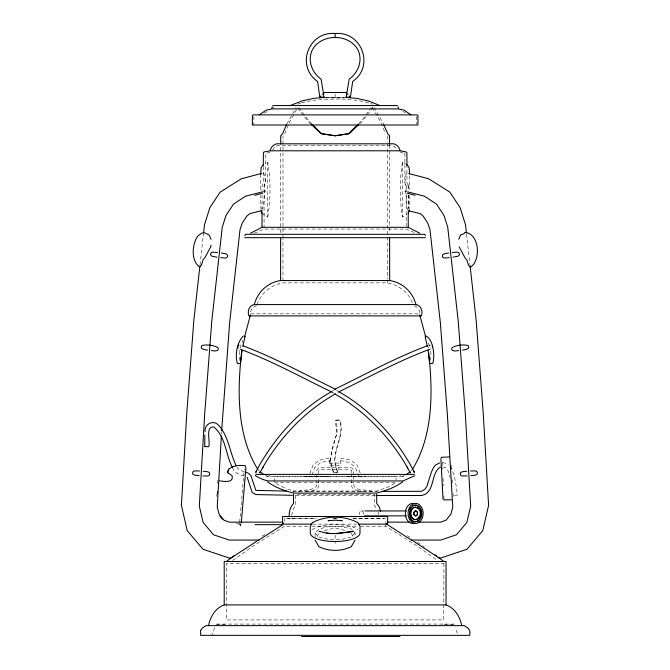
<?xml version="1.0" encoding="UTF-8"?>
<svg xmlns="http://www.w3.org/2000/svg" width="670" height="670" viewBox="0 0 670 670"><rect width="100%" height="100%" fill="white"/><g stroke="black" fill="none" stroke-linecap="round" stroke-linejoin="round"><path stroke-width="0.5" stroke-dasharray="3.35 2.51" d="M261.844 213.052L267.757 216.988L267.757 162.073L265.421 163.329M274.197 481.839L274.206 476.337L396.045 476.337L396.045 480.005M280.63 232.641L280.713 145.147M282.958 280.789L282.966 239.056M282.966 238.017L282.991 145.164M282.991 144.117L283 135.775M329.891 462.744L329.891 460.918L327.345 460.918L320.327 462.744L314.825 467.434L312.245 474.62M335.126 94.16L335.126 97.292L325.779 97.259M351.574 473.757L351.549 486.236L352.755 488.422L354.748 489.795L362.73 491.571M351.574 472.71L351.583 470.633L349.522 469.469L320.729 469.469L318.669 470.633L318.677 474.796M284.691 521.444L284.7 518.588L317.01 518.588M260.404 189.535L260.605 175.976M409.814 195.498L409.337 208.638M216.778 496.252L216.896 494.276M217.524 483.43L217.7 480.465M221.485 433.959L221.611 431.874M443.967 499.041L443.892 494.753M239.659 522.407L244.332 468.933M239.726 523.94L240.237 525.632L240.321 524.635M239.475 351.315L239.701 360.41M200.003 264.985L203.454 234.081M291.668 515.339L293.284 508.748L295.746 505.448L295.746 494.326L374.505 494.326L374.505 505.448L377.57 510.398M267.757 216.988C270.772 198.848 270.772 180.213 267.757 162.073M406.891 164.627L402.494 162.073C399.479 180.213 399.479 198.848 402.494 216.988L406.891 214.434M430.433 360.41L430.952 354.036L430.559 350.41A87.284 87.284 0 0 1 431.974 350.653M214.576 627.572L212.993 633.292L211.762 634.9M241.326 522.55L240.237 525.632M239.994 348.542L242.875 340.285M408.214 210.623C404.688 204.71 407.796 197.022 405.04 191.109L405.275 190.548C406.891 188.898 406.414 184.87 404.806 183.027L405.735 175.272L406.925 172.977M264.993 190.473L264.541 190.213L265.228 191.034L264.474 192.65L264.097 200.925L262.648 209.082M309.9 473.489L312.991 465.181L318.962 460.391L326.617 458.573L329.891 458.573L329.891 465.709L335.126 465.215L340.293 465.692L340.293 458.573L343.635 458.573L351.289 460.391L357.261 465.181L360.343 473.489M253.905 116.53L253.813 124.997M284.775 133.69L289.984 121.211L297.781 107.51M263.335 172.902L264.533 175.197L265.395 181.444L265.462 183.027L264.273 185.531L264.558 190.23M286.844 123.891L296.148 107.51M272.422 150.356L274.868 146.99L277.715 145.474L392.545 145.474L397.017 148.639M257.037 304.699C260.973 293.192 270.956 284.876 282.958 282.874L387.293 282.874C398.466 284.901 408.44 292.078 412.377 302.915M317.094 536.628L318.945 533.37M273.033 108.155L273.645 107.108M264.625 184.284L265.01 183.655M371.389 107.46L361.189 121.211L358.232 124.151M372.972 107.46L362.328 121.211L359.413 123.983M315.135 537.08L315.135 533.01L318.945 528.99L328.937 526.511L341.281 526.511L351.273 528.99L355.092 533.01L355.092 537.08M355.092 533.01L351.273 537.022L341.281 539.509L328.937 539.509L318.945 537.022L315.135 533.01M410.894 470.834L412.092 469.586M428.691 345.812L430.534 344.874M232.641 560.53L253.679 545.573L284.675 526.21L309.9 526.21M333.618 472.383L338.007 472.082C328.233 453.741 345.77 438.574 340.033 420.149C331.089 417.846 338.894 429.939 336.549 434.462C332.555 446.739 327.421 459.62 333.618 472.383L338.007 472.082M331.977 391.297L333.685 390.166M262.003 536.209L265.454 533.998M399.203 476.462L400.702 475.633M264.156 113.104L267.221 111.471M265.73 475.566L267.556 476.462L402.678 476.462L404.261 475.633M402.653 476.462L404.479 475.566M254.198 233.336L264.072 229.056L406.179 229.056L414.269 232.473M256.61 305.587C252.917 306.6 249.885 309.867 250.806 313.853M324.397 531.025C330.905 527.742 339.313 527.742 345.829 531.025M297.731 104.177L300.587 103.071M335.611 420.308L340.033 420.149M263.318 191.595L265.228 191.034M298.292 491.571C304.289 488.698 319.59 491.947 316.659 480.893M329.891 463.096L340.293 463.079M301.542 102.703L311.885 100.542M430.257 349.028L431.304 348.81M269.993 152.5L265.957 153.271L265.362 154.05L265.362 183.027L264.072 185.531L264.072 228.018M306.491 491.746C310.629 490.675 317.094 491.286 318.694 486.236L318.677 475.834M312.823 100.349C332.647 98.616 353.45 97.577 372.52 104.177M443.917 624.792L455.106 624.08L215.145 624.08L226.326 624.792M325.377 97.343L343.894 97.318M377.093 518.639L383.826 518.588M344.481 97.259L335.126 97.292L335.126 96.262M346.884 476.412L365.585 476.337M325.754 97.879L344.472 97.879M250.731 313.845L419.479 313.845C420.325 309.858 417.36 306.609 413.641 305.587M340.293 460.918L342.906 460.918L349.924 462.744L355.427 467.434L357.361 472.819M287.731 489.251L293.552 491.043L376.699 491.043L388.6 486.889L396.045 482.76L274.197 482.76L286.76 488.958M378.156 491.353L292.48 491.152M375.083 495.507L294.498 495.331M361.415 510.942L365.527 510.942M337.136 518.588L332.111 518.588L337.169 518.639M353.241 518.588L385.552 518.588L385.56 522.399M291.676 518.639L316.257 518.639M353.04 518.639L378.575 518.639M312.748 524.124L356.524 524.124M311.927 526.21L358.324 526.21M360.351 526.21L385.577 526.21L416.572 545.573L437.611 560.53M329.037 476.412L304.666 476.337L323.359 476.412M286.417 518.588L293.159 518.639M442.661 466.89C447.954 467.233 449.21 473.548 450.114 477.677M442.644 462.727L445.667 463.238L448.213 464.611M400.258 152.5L403.29 153.078M236.217 523.278L239.81 524.543M239.642 344.874L240.689 345.092M371.959 491.571C366.691 488.556 352.512 492.123 353.584 482.861M405.04 191.109L406.765 191.62M244.29 471.714L239.165 470.038L237.046 467.191M244.081 475.893C239.257 474.846 234.165 472.903 232.515 467.71M238.822 523.32L240.848 524.543M265.99 475.633L267.573 476.462M403.03 111.471L405.333 112.702M268.042 474.804L271.04 476.462M407.394 535.657L409.948 537.315M417.611 542.306L424.361 547.055M336.491 390.166L338.199 391.297M332.085 392.193L333.811 393.324M404.295 153.271L404.889 154.05L404.889 183.027L406.179 185.531L406.179 225.949M310.838 123.983L307.924 121.211L297.279 107.46M312.019 124.151L309.063 121.211L298.862 107.46M258.118 469.586L259.323 470.834M450.223 466.538C455.307 475.013 455.935 485.449 457.501 495.046L453.372 495.54L453.146 493.731M351.273 533.37L353.618 537.507M374.111 107.51L383.408 123.891M372.478 107.51L380.275 121.211L385.484 133.69M408.139 184.903L406.925 183.027L406.958 165.323M416.346 116.53L416.439 123.967M329.623 460.918L329.891 461.613M357.68 473.724L358.651 476.412M457.25 633.292L455.675 627.572M428.473 342.948L430.14 348.542M337.797 472.233C327.965 453.54 345.46 438.892 339.807 420.224M333.836 472.233C324.004 453.54 341.499 438.892 335.846 420.224M428.356 346.809L428.566 347.881M408.105 184.903L408.248 190.757M378.182 512.048L378.483 514.518M466.546 234.081L469.997 264.985M260.998 209.609L260.437 195.498M451.404 465.315L451.647 469.461M452.25 479.829L452.434 482.936M453.096 494.334L453.213 496.411M442.175 462.099L442.56 469.41M443.021 478.254L443.414 485.708M409.646 175.976L409.847 189.535M385.568 523.354L385.577 526.21M389.546 145.147L389.622 232.641M387.26 135.775L387.26 142.032M387.26 143.079L387.285 235.932M387.285 236.971L387.293 278.703M387.293 279.75L387.293 282.874M293.552 491.043L293.552 493.103M408.248 194.928L408.248 208.512M408.214 185.531L408.214 190.757M408.214 194.945L408.214 208.529M402.494 162.073L402.494 216.988M353.584 474.996L353.584 470.089L352.194 468.238L349.531 467.384L319.154 467.618L316.659 470.089L316.659 473.037M353.584 475.985L353.584 481.872M338.275 467.384L338.275 469.469M335.126 535.037L335.126 543.412M332.035 467.384L332.035 469.469M316.659 474.017L316.659 479.913M263.293 166.361L263.293 183.027L262.121 184.903L262.012 190.757M262.054 194.911L262.012 209.551M359.815 514.635A2.462 1.843 -90 0 1 360.226 511.512A2.462 1.843 -90 0 1 362.596 511.512A2.462 1.843 -90 0 1 363.014 514.635M312.145 529.744A24.874 8.509 0 0 1 335.126 524.493A24.874 8.509 0 0 1 358.107 529.744M238.863 350.527A86.79 86.79 0 0 1 239.575 350.41M443.942 563.487L443.733 619.926L226.519 619.926L226.309 563.487L443.942 563.487"/><path stroke-width="1" d="M208.537 625.629C210.296 616.727 215.288 608.142 224.216 604.918L224.216 561.485L446.036 561.485L446.036 604.918C454.964 608.142 459.955 616.727 461.714 625.629M254.298 304.582L415.961 304.582C421.212 305.42 423.164 311.399 421.296 315.897L248.964 315.897C247.096 311.399 249.047 305.42 254.298 304.582C257.523 292.053 267.665 282.455 280.588 280.554L280.621 237.85M280.713 144.109L280.722 135.775L282.572 133.69L286.459 124.779M282.581 523.169L282.581 516.486L387.67 516.486L387.67 523.169M293.552 494.267L293.552 503.405C290.269 506.939 288.996 511.746 289.18 516.486M255.932 472.986L255.932 471.931L259.558 465.089C276.836 435.215 300.88 408.893 331.114 391.858M259.876 471.931L259.876 472.986L262.975 467.091L262.481 467.962C279.959 437.502 304.716 411.095 335.503 393.893M204.878 435.048L204.71 446.605L208.772 446.672C210.548 441.957 204.995 426.045 213.738 426.974C225.832 436.664 225.589 454.704 232.515 467.71M260.638 175.071L261.158 167.508L263.36 164.627M240.58 362.931L242.037 350.293M217.39 493.782L217.516 491.746M221.368 436.044L217.231 507.048L219.149 514.334L224.056 520.247L229.274 522.139L282.623 522.139L283.552 524.124L282.623 524.124M221.669 430.827L229.626 322.84L240.036 229.559L242.163 223.244L246.803 216.117L249.818 213.63L262.054 210.548M409.261 209.609L408.407 213.052M440.885 458.54L443.012 499.075M245.379 466.856L245.463 465.859C239.759 464.829 233.369 465.382 228.738 469.176L227.398 471.797L227.8 472.819L232.004 475.574C234.19 483.204 223.956 481.512 219.618 480.8M241.326 522.55L245.949 467.551M199.886 266.015L193.906 319.59L186.796 412.862L181.403 505.314L187.19 530.615L203.01 549.283L229.165 558.001L231.075 558.001L256.602 541.318M203.563 233.051L204.484 224.81L209.836 207.7L220.145 192.131L241.317 178.781L261.367 173.48M241.719 351.114C237.314 390.317 236.493 434.076 257.514 468.958M205.129 431.472C204.124 424.529 212.532 419.788 217.792 424.428C228.73 435.567 229.592 452.108 236.108 465.608M271.894 108.255L272.305 106.656M345.301 97.251L350.427 97.242L352.663 81.464C374.681 66.355 362.001 31.105 335.126 33.5C308.259 31.105 295.579 66.355 317.597 81.464L319.833 97.242L324.958 97.251M211.008 245.203L210.74 246.761L204.945 257.64L203.127 259.55L201.536 264.96L199.752 266.97C190.64 261.174 192.106 243.788 197.784 236.1C204.065 230.765 203.847 232.758 209.124 234.994L211.067 239.366M242.758 346.491L245.195 336.131M244.927 235.756L245.094 234.935M263.293 165.323L263.369 152.618L263.921 152.006L270.278 150.8C270.571 147.417 273.209 144.946 276.266 143.816L393.985 143.816C397.042 144.946 399.689 147.417 399.973 150.8L406.33 152.006L406.891 152.618L406.958 165.323M227.8 472.819L228.738 469.176M244.558 336.859L250.454 314.825M458.749 239.24L460.709 234.818L463.975 233.755L464.888 232.364C479.871 233.612 481.085 260.948 470.265 267.238L468.439 265.194L466.898 259.918L465.189 258.193L459.159 246.887M386.707 524.124L387.637 522.139L409.814 522.139M255.932 471.931L256.459 470.985M312.145 523.069L310.252 526.327L310.252 533.002A24.874 8.509 0 0 0 335.126 541.511A24.874 8.509 0 0 0 359.999 533.002L359.999 526.327L358.107 523.069M355.092 540.137L351.273 546.695C341.172 551.577 329.054 551.586 318.945 546.703L315.135 540.146M412.695 468.958C433.398 434.688 432.862 391.682 428.725 353.082M321.005 95.919L319.833 97.242M238.662 345.209L237.951 346.022L238.068 348.09M322.329 94.403L323.409 93.113L321.106 79.236C312.011 72.536 307.254 60.752 312.262 49.999C321.19 33.299 349.07 33.299 357.998 49.999C363.006 60.752 358.249 72.536 349.154 79.236L346.851 93.113L347.931 94.403M414.805 475.725L403.022 480.934L269.541 480.934M357.495 124.88L348.618 133.69L335.126 135.775L321.047 133.69L311.567 124.679M358.685 124.679L349.212 133.69L335.126 135.775L321.634 133.69L312.756 124.88M259.307 114.888L266.199 110.14L271.903 108.9L398.349 108.9L404.052 110.14L410.945 114.888M257.824 540.673L282.874 524.66L255.027 524.66M226.452 561.485L234.316 555.505M406.296 474.661L409.688 472.09M334.539 389.605L336.248 388.474C366.524 373.818 396.163 357.353 427.745 345.628M402.695 481.831C394.982 487.5 385.87 490.691 376.699 493.103L293.552 493.103C284.382 490.691 275.261 487.5 267.556 481.831M312.404 522.675C326.014 515.331 344.238 515.331 357.847 522.675M338.082 392.193C368.349 377.537 397.98 361.071 429.554 349.355M419.696 233.21L408.248 227.306L262.012 227.306L250.555 233.21M290.236 105.55L302.162 100.868L313.485 98.39L324.406 97.368M243.344 335.98C236.878 342.646 234.91 354.38 237.339 363.416L239.525 363.458M439.629 462.953L435.701 464.93L433.39 467.735L431.354 472.275L426.991 486.068L425.065 489.058L422.309 490.842L421.162 491.353L382.277 491.353M440.357 467.057C430.207 473.288 435.609 492.894 421.43 495.507L376.113 495.507M262.372 191.871L245.572 196.201L233.47 204.124L225.999 215.472L222.264 227.189L211.77 321.215L204.685 414.018L199.317 506.177L203.169 522.474L213.537 534.769L229.224 540.07L258.854 540.07M254.843 195.322L262.732 193.153M204.71 446.605L205.221 446.522M448.716 253L444.076 253.829L442.652 254.734L442.317 256.208L443.021 257.548L444.637 258.042L449.327 257.649M452.426 252.515L457.124 252.113L458.732 252.615L459.436 253.955L459.101 255.429L457.677 256.325L453.037 257.154M458.674 350.544L455.114 351.013L452.367 350.444L451.664 349.103L451.999 347.63C456.647 345.117 462.928 344.296 468.07 345.519L468.774 346.859L468.447 348.333L465.943 349.589L462.375 350.058M329.163 520.598L328.04 520.707L335.126 520.188L342.211 520.707L341.089 520.598M466.789 471.244L462.107 471.789L460.625 472.601L460.206 474.05L460.826 475.432L462.401 476.027L467.116 475.918M470.516 470.985L475.231 470.868L476.806 471.471L477.425 472.844L477.006 474.301L475.524 475.114L470.843 475.65M336.147 533.68C376.699 527.591 335.368 535.581 326.382 532.993M449.135 456.932L441.312 457.325L441.337 457.744M451.379 499.812L443.54 499.845M272.941 105.55L397.31 105.55M270.278 150.8L399.973 150.8M245.404 234.291L424.847 234.291M244.826 237.691L425.425 237.691M280.588 280.554L389.672 280.554C402.595 282.455 412.737 292.053 415.961 304.582M255.982 474.394L414.269 474.394M268.771 480.934C264.122 480.373 259.399 478.154 255.438 475.725L255.362 475.239M365.527 510.942L406.673 510.942M364.497 515.867L406.673 515.867M418.063 522.139L440.726 522.139L445.944 520.247L450.851 514.334L452.769 507.048L447.418 415.166L440.374 322.84L429.964 229.559L427.837 223.244L423.197 216.117L420.182 213.63L409.135 210.874M284.373 524.124L311.776 524.124M358.475 524.124L387.67 524.124M387.386 524.66L411.405 540.07L440.776 540.07L456.463 534.769L466.831 522.474L470.683 506.177L465.315 414.018L458.23 321.215L447.736 227.189L444.001 215.472L436.53 204.124L424.428 196.201L407.628 191.871M224.216 604.918L446.036 604.918M301.567 636.5L399.948 636.5M286.249 491.06L255.856 490.398L250.84 475.407L248.386 473.255L245.873 472.25M292.43 495.314L255.739 494.56L252.188 492.483L247.163 477.224M425.869 335.963C433.415 339.456 435.056 355.879 432.795 363.416L430.601 363.458M334.104 533.68L326.793 533.178L318.962 531.302L319.732 531.561M199.476 470.985L194.761 470.868L193.186 471.471L192.566 472.844L192.985 474.301L194.459 475.114L199.149 475.65M203.203 471.244L207.884 471.789L209.358 472.601L209.785 474.05L209.166 475.432L207.583 476.027L202.876 475.918M345.846 97.368L356.767 98.39L368.09 100.868L380.016 105.55M217.566 252.515L212.867 252.113L211.259 252.615L210.556 253.955L210.891 255.429L212.315 256.325L216.954 257.154M221.267 253L225.907 253.829L227.339 254.734L227.666 256.208L226.963 257.548L225.355 258.042L220.656 257.649M207.608 350.058L204.048 349.589L201.544 348.333L201.209 346.859L201.913 345.519C207.055 344.296 213.345 345.117 217.993 347.63L218.328 349.103L217.624 350.444L214.877 351.013L211.318 350.544M407.268 193.153L415.157 195.322M408.809 173.53L428.683 178.781L449.855 192.131L460.164 207.7L465.516 224.81L466.437 233.051M243.302 345.904C274.507 357.747 303.946 373.877 333.92 388.474L335.637 389.605M240.614 349.355C272.188 361.071 301.818 377.537 332.085 392.193M411.405 540.07L412.435 540.673M413.658 541.318L439.185 558.001L440.835 558.001L466.99 549.283L482.81 530.615L488.597 505.314L483.204 412.862L476.094 319.59L470.114 266.015M339.053 391.858C369.287 408.893 393.332 435.215 410.609 465.089L414.244 471.931L414.244 472.986M334.673 393.893C365.46 411.095 390.216 437.502 407.687 467.962L407.201 467.091L410.3 472.986L410.3 471.931M435.148 554.911L436.723 556.108M438.297 557.298L443.8 561.485M260.521 472.09L263.913 474.661M406.891 164.627L409.094 167.508L409.579 174.167M350.427 97.242L349.254 95.919M219.886 516.143L222.432 519.208M413.708 470.985L414.244 471.931M261.158 211.553L261.844 213.052M383.801 124.779L387.679 133.69L389.538 135.775L389.546 144.109M397.947 106.656L398.357 108.255M425.14 336.834L427.376 346.491M419.755 314.825L425.651 336.859M425.157 234.935L425.324 235.756M432.217 346.022L432.426 347.085M380.711 511.738L379.17 506.847L376.691 503.405L376.691 494.267M428.097 350.293L429.554 362.931M389.63 237.85L389.672 280.554M408.248 211.645L408.248 227.306M346.549 97.879L346.549 92.468L323.669 92.468L323.669 97.879M335.126 33.5L335.126 37.662M262.012 211.645L262.012 227.306M414.831 523.128A10.058 7.529 90 0 1 405.392 514.744A10.058 7.529 90 0 1 412.862 503.363M419.01 516.545A6.239 4.673 -90 0 1 415.76 519.568M414.956 519.66A6.239 4.673 -90 0 1 410.442 511.805A6.239 4.673 -90 0 1 417.293 508.019M412.561 505.741A8.316 6.231 -90 0 1 421.07 511.788A8.316 6.231 -90 0 1 414.956 521.746M414.161 521.67A8.316 6.231 -90 0 1 411.841 520.624M410.551 519.309A8.316 6.231 -90 0 1 409.563 517.583M409.563 509.259A8.316 6.231 -90 0 1 410.551 507.542M200.615 630.487L200.632 635.344L469.62 635.344L469.997 632.916L469.637 630.487L467.928 628.058L464.243 625.629L206 625.629L202.323 628.058L200.615 630.487M252.414 115.449L252.322 124.997L417.929 124.997L417.929 115.684L417.067 114.888L253.185 114.888L252.414 115.449M417.954 508.019L415.618 507.182A6.239 4.673 -90 0 0 411.012 514.501A6.239 4.673 -90 0 0 417.217 519.284A6.239 4.673 -90 0 0 419.663 510.297L417.954 508.019M416.623 515.54A2.462 1.843 -90 0 0 416.623 511.269A2.462 1.843 -90 0 0 413.851 513.404A2.462 1.843 -90 0 0 416.623 515.54M416.522 515.54A2.462 1.843 -90 0 0 416.522 511.269A2.462 1.843 -90 0 0 413.759 513.404A2.462 1.843 -90 0 0 416.522 515.54M419.345 522.156A10.058 7.529 -90 0 0 419.412 504.736A10.058 7.529 -90 0 0 408.08 513.371A10.058 7.529 -90 0 0 419.345 522.156M410.216 509.259A8.316 6.231 90 0 0 415.618 521.746A8.316 6.231 90 0 0 421.011 509.259A8.316 6.231 90 0 0 410.216 509.259"/></g></svg>
